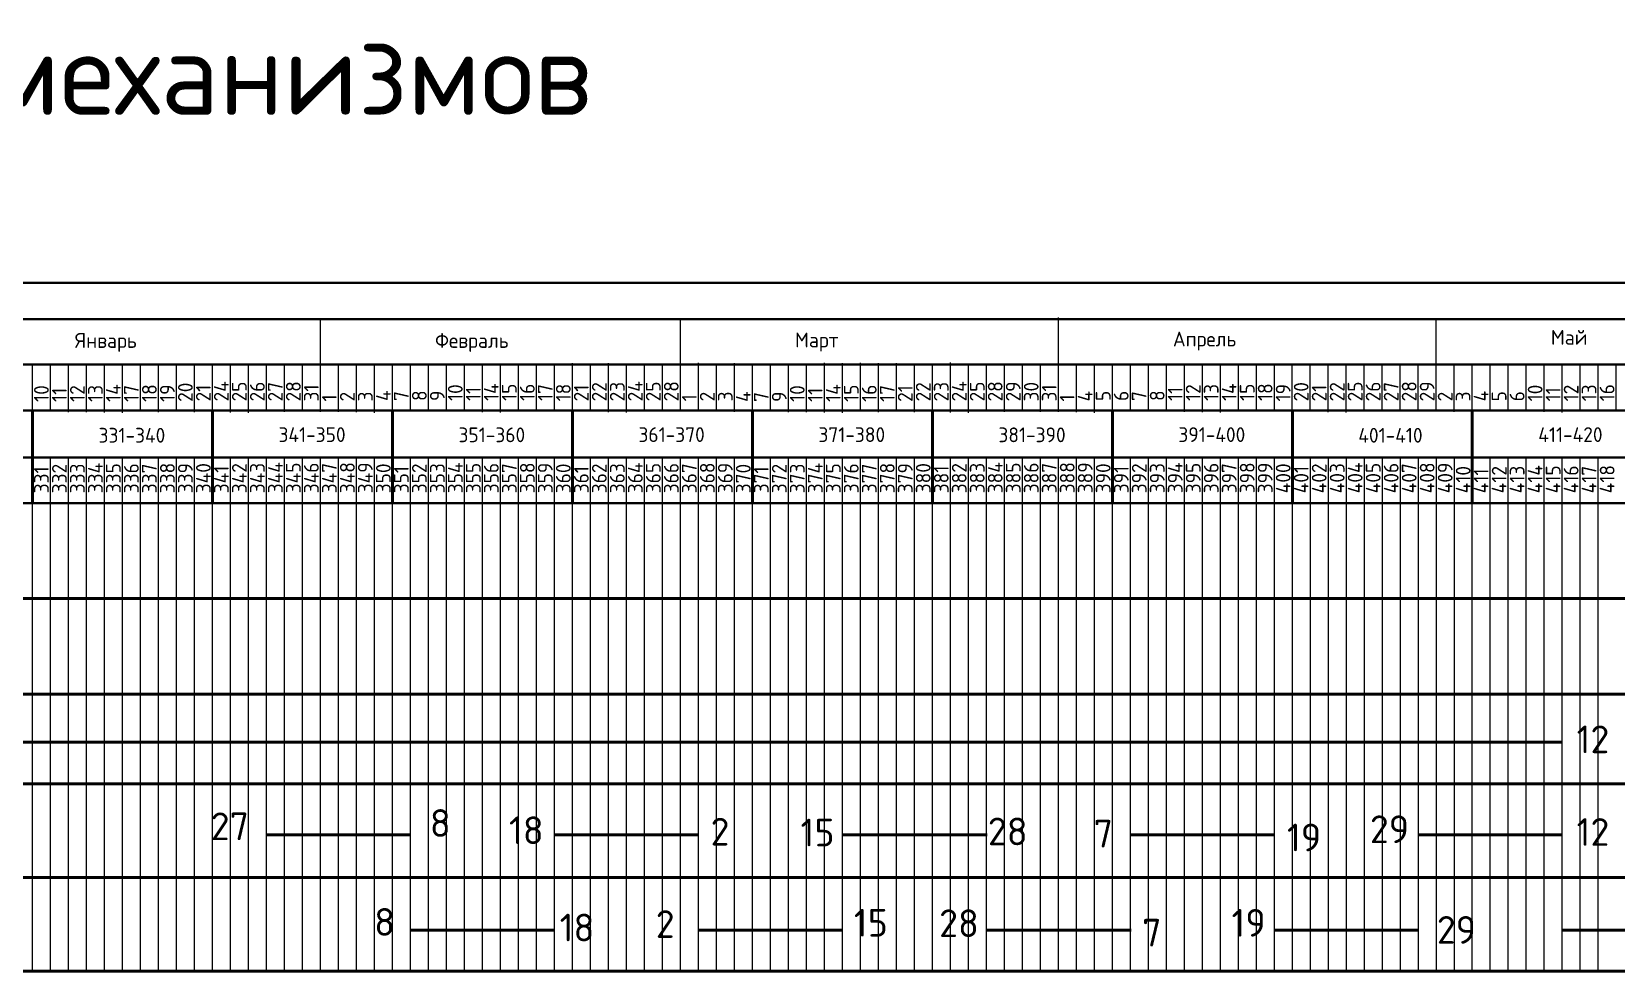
# Model space of a CAD drawing. Header units: millimetres. Extents: x -782 to 10910, y 3841 to 13237.
# Drawn here: x 4537.8 to 4652.2, y 12392.6 to 12460.4 of the extents above; entities that cross this region are included whole.
import ezdxf

# ---------------------------------------------------------------- set-up
doc = ezdxf.new("R2010")
doc.units = ezdxf.units.MM
doc.layers.add('A0-08', color=101, linetype='Continuous')
doc.styles.add('GOST-2.304_Type-B', font='GOST_Common.ttf')
doc.styles.get("Standard").update_dxf_attribs({"font": 'isocpeur.ttf'})

msp = doc.modelspace()

# ---------------------------------------------------------------- linework, layer by layer
at = {"lineweight": -3}
for p, q in [((4558.614552, 12432.99227), (4558.614552, 12439.673752)), ((4584.614363, 12433.030881), (4584.614363, 12439.712363)), ((4611.913462, 12433.101653), (4611.913462, 12439.783135)), ((4639.21321, 12432.99227), (4639.21321, 12439.673752)), ((4539.114678, 12432.99227), (4539.115458, 12436.311939)), ((4540.414615, 12433.120175), (4540.414552, 12436.446702)), ((4543.014615, 12433.120175), (4543.015395, 12436.439844)), ((4545.614615, 12433.01), (4545.614552, 12436.336527)), ((4548.214615, 12432.992443), (4548.215396, 12436.312111)), ((4549.514552, 12433.137905), (4549.514489, 12436.464432)), ((4552.114552, 12433.137905), (4552.115332, 12436.457574)), ((4554.714552, 12433.010173), (4554.714489, 12436.3367)), ((4557.314552, 12433.010173), (4557.315333, 12436.329841)), ((4558.614489, 12433.155635), (4558.614426, 12436.482162)), ((4561.214489, 12433.138078), (4561.21527, 12436.457746)), ((4561.214552, 12433.023213), (4561.215333, 12436.342882)), ((4563.814489, 12433.027903), (4563.814426, 12436.35443)), ((4566.414489, 12433.027903), (4566.41527, 12436.347571)), ((4567.714426, 12433.155808), (4567.714363, 12436.482335)), ((4570.314426, 12433.155808), (4570.315206, 12436.475476)), ((4572.914426, 12433.045633), (4572.914363, 12436.372159)), ((4574.214426, 12433.058846), (4574.215207, 12436.378515)), ((4575.514426, 12433.028075), (4575.515207, 12436.347744)), ((4576.814363, 12433.173538), (4576.8143, 12436.500065)), ((4579.414363, 12433.173538), (4579.415143, 12436.493206)), ((4582.014363, 12433.045805), (4582.0143, 12436.372332)), ((4584.614363, 12433.045805), (4584.615144, 12436.365474)), ((4585.9143, 12433.191268), (4585.914237, 12436.517795)), ((4587.214364, 12433.028248), (4587.215144, 12436.347916)), ((4588.5143, 12433.17371), (4588.515081, 12436.493379)), ((4588.514363, 12433.084543), (4588.515144, 12436.404212)), ((4591.114363, 12432.99227), (4591.115144, 12436.311939)), ((4595.014237, 12433.19144), (4595.014174, 12436.517967)), ((4597.614237, 12433.19144), (4597.615018, 12436.511109)), ((4597.6143, 12433.01), (4597.614237, 12436.336527)), ((4600.214301, 12432.992443), (4600.215081, 12436.312111)), ((4604.114174, 12433.20917), (4604.114111, 12436.535697)), ((4606.714237, 12433.010173), (4606.714174, 12436.3367)), ((4606.714177, 12433.068711), (4606.714957, 12436.388379)), ((4609.314237, 12433.010173), (4609.315018, 12436.329841)), ((4613.214114, 12433.086441), (4613.214051, 12436.412967)), ((4613.214238, 12433.023213), (4613.215018, 12436.342882)), ((4615.814174, 12433.027903), (4615.814111, 12436.35443)), ((4615.814114, 12433.068883), (4615.814894, 12436.388552)), ((4618.414174, 12433.027903), (4618.414955, 12436.347571)), ((4622.314051, 12433.086613), (4622.313988, 12436.41314)), ((4624.914111, 12433.045633), (4624.914048, 12436.372159)), ((4624.914051, 12433.086613), (4624.914831, 12436.406282)), ((4626.214112, 12433.058846), (4626.214892, 12436.378515)), ((4627.514112, 12433.028075), (4627.514892, 12436.347744)), ((4631.413988, 12433.104343), (4631.413925, 12436.43087)), ((4634.014049, 12433.045805), (4634.013986, 12436.372332)), ((4634.013988, 12433.104343), (4634.014768, 12436.424012)), ((4636.614049, 12433.045805), (4636.614829, 12436.365474)), ((4639.214049, 12433.028248), (4639.214829, 12436.347916)), ((4640.513925, 12433.122073), (4640.513862, 12436.4486)), ((4640.513925, 12433.122073), (4640.514705, 12436.441742)), ((4643.113925, 12433.104516), (4643.114706, 12436.424184)), ((4643.113925, 12433.0298), (4643.114705, 12436.349469)), ((4649.613862, 12433.122246), (4649.613799, 12436.448772)), ((4649.613862, 12433.04753), (4649.613799, 12436.374057)), ((4652.213862, 12433.122246), (4652.214643, 12436.441914)), ((4652.213862, 12433.029973), (4652.214643, 12436.349642))]:
    msp.add_line(p, q, dxfattribs=at)
at = {"lineweight": 25}
for p, q in [((4537.814678, 12433.040904), (4537.814678, 12436.365086)), ((4537.814678, 12432.9615), (4537.814678, 12436.285682)), ((4539.114678, 12433.010133), (4539.114678, 12436.334316)), ((4540.414678, 12432.9615), (4540.414678, 12436.285682)), ((4541.714615, 12433.089405), (4541.714615, 12436.413587)), ((4541.714678, 12432.9615), (4541.714678, 12436.285682)), ((4543.014678, 12432.930729), (4543.014678, 12436.254911)), ((4544.314615, 12433.089405), (4544.314615, 12436.413587)), ((4544.314678, 12432.899958), (4544.314678, 12436.22414)), ((4545.614615, 12433.089405), (4545.614615, 12436.413587)), ((4546.914615, 12433.058634), (4546.914615, 12436.382816)), ((4546.914615, 12432.961672), (4546.914615, 12436.285854)), ((4548.214615, 12433.027863), (4548.214615, 12436.352046)), ((4549.514615, 12432.961672), (4549.514615, 12436.285854)), ((4550.814552, 12433.107135), (4550.814552, 12436.431317)), ((4550.814615, 12432.961672), (4550.814615, 12436.285854)), ((4552.114615, 12432.930901), (4552.114615, 12436.255084)), ((4553.414552, 12433.107135), (4553.414552, 12436.431317)), ((4553.414615, 12432.900131), (4553.414615, 12436.224313)), ((4554.714552, 12433.107135), (4554.714552, 12436.431317)), ((4556.014552, 12433.076364), (4556.014552, 12436.400546)), ((4556.014552, 12432.979402), (4556.014552, 12436.303584)), ((4557.314552, 12433.045593), (4557.314552, 12436.369776)), ((4558.614552, 12432.979402), (4558.614552, 12436.303584)), ((4559.914489, 12433.107307), (4559.914489, 12436.431489)), ((4559.914552, 12432.979402), (4559.914552, 12436.303584)), ((4561.214552, 12432.948631), (4561.214552, 12436.272814)), ((4562.514489, 12433.107307), (4562.514489, 12436.431489)), ((4562.514552, 12432.917861), (4562.514552, 12436.242043)), ((4563.814489, 12433.107307), (4563.814489, 12436.431489)), ((4565.114489, 12433.076536), (4565.114489, 12436.400719)), ((4565.114489, 12432.997132), (4565.114489, 12436.321314)), ((4566.414489, 12433.045766), (4566.414489, 12436.369948)), ((4567.714489, 12432.997132), (4567.714489, 12436.321314)), ((4569.014426, 12433.125037), (4569.014426, 12436.449219)), ((4569.014489, 12432.997132), (4569.014489, 12436.321314)), ((4570.314489, 12432.966361), (4570.314489, 12436.290544)), ((4571.614426, 12433.125037), (4571.614426, 12436.449219)), ((4571.614489, 12432.935591), (4571.614489, 12436.259773)), ((4572.914426, 12433.125037), (4572.914426, 12436.449219)), ((4574.214426, 12433.094266), (4574.214426, 12436.418449)), ((4574.214426, 12432.997305), (4574.214426, 12436.321487)), ((4575.514426, 12433.063496), (4575.514426, 12436.387678)), ((4576.814426, 12432.997305), (4576.814426, 12436.321487)), ((4578.114363, 12433.142767), (4578.114363, 12436.466949)), ((4578.114426, 12432.997305), (4578.114426, 12436.321487)), ((4579.414426, 12432.966534), (4579.414426, 12436.290716)), ((4580.714363, 12433.142767), (4580.714363, 12436.466949)), ((4580.714426, 12432.935763), (4580.714426, 12436.259945)), ((4582.014363, 12433.142767), (4582.014363, 12436.466949)), ((4583.314363, 12433.111996), (4583.314363, 12436.436179)), ((4583.314363, 12433.015035), (4583.314363, 12436.339217)), ((4584.614363, 12433.081226), (4584.614363, 12436.405408)), ((4585.914363, 12433.015035), (4585.914363, 12436.339217)), ((4587.2143, 12433.14294), (4587.2143, 12436.467122)), ((4587.214363, 12433.053772), (4587.214363, 12436.377954)), ((4587.214363, 12433.015035), (4587.214363, 12436.339217)), ((4588.514363, 12432.984264), (4588.514363, 12436.308446)), ((4589.8143, 12433.14294), (4589.8143, 12436.467122)), ((4589.814363, 12432.9615), (4589.814363, 12436.285682)), ((4591.1143, 12433.14294), (4591.1143, 12436.467122)), ((4592.4143, 12433.112169), (4592.4143, 12436.436351)), ((4592.414363, 12432.9615), (4592.414363, 12436.285682)), ((4593.7143, 12433.081398), (4593.7143, 12436.40558)), ((4593.714363, 12432.9615), (4593.714363, 12436.285682)), ((4595.014363, 12432.930729), (4595.014363, 12436.254911)), ((4596.314237, 12433.16067), (4596.314237, 12436.484852)), ((4596.314363, 12432.899958), (4596.314363, 12436.22414)), ((4598.914237, 12433.16067), (4598.914237, 12436.484852)), ((4598.914301, 12432.961672), (4598.914301, 12436.285854)), ((4600.214237, 12433.16067), (4600.214237, 12436.484852)), ((4601.514237, 12433.129899), (4601.514237, 12436.454081)), ((4601.514301, 12432.961672), (4601.514301, 12436.285854)), ((4602.814237, 12433.099128), (4602.814237, 12436.42331)), ((4602.814301, 12432.961672), (4602.814301, 12436.285854)), ((4604.114301, 12432.930901), (4604.114301, 12436.255084)), ((4605.414177, 12433.03794), (4605.414177, 12436.362122)), ((4605.414301, 12432.900131), (4605.414301, 12436.224313)), ((4608.014177, 12433.03794), (4608.014177, 12436.362122)), ((4608.014237, 12432.979402), (4608.014237, 12436.303584)), ((4609.314177, 12433.03794), (4609.314177, 12436.362122)), ((4610.614177, 12433.007169), (4610.614177, 12436.331352)), ((4610.614237, 12432.979402), (4610.614237, 12436.303584)), ((4611.914177, 12432.976399), (4611.914177, 12436.300581)), ((4611.914237, 12432.979402), (4611.914237, 12436.303584)), ((4613.214237, 12432.948631), (4613.214237, 12436.272814)), ((4614.514114, 12433.038112), (4614.514114, 12436.362295)), ((4614.514237, 12432.917861), (4614.514237, 12436.242043)), ((4617.114114, 12433.038112), (4617.114114, 12436.362295)), ((4617.114174, 12432.997132), (4617.114174, 12436.321314)), ((4618.414114, 12433.038112), (4618.414114, 12436.362295)), ((4619.714114, 12433.007342), (4619.714114, 12436.331524)), ((4619.714174, 12432.997132), (4619.714174, 12436.321314)), ((4621.014114, 12432.976571), (4621.014114, 12436.300753)), ((4621.014174, 12432.997132), (4621.014174, 12436.321314)), ((4622.314174, 12432.966361), (4622.314174, 12436.290544)), ((4623.614051, 12433.055842), (4623.614051, 12436.380025)), ((4623.614174, 12432.935591), (4623.614174, 12436.259773)), ((4626.214051, 12433.055842), (4626.214051, 12436.380025)), ((4626.214112, 12432.997305), (4626.214112, 12436.321487)), ((4627.514051, 12433.055842), (4627.514051, 12436.380025)), ((4628.814051, 12433.025072), (4628.814051, 12436.349254)), ((4628.814112, 12432.997305), (4628.814112, 12436.321487)), ((4630.114051, 12432.994301), (4630.114051, 12436.318483)), ((4630.114112, 12432.997305), (4630.114112, 12436.321487)), ((4631.414112, 12432.966534), (4631.414112, 12436.290716)), ((4632.713988, 12433.073572), (4632.713988, 12436.397755)), ((4632.714112, 12432.935763), (4632.714112, 12436.259945)), ((4635.313988, 12433.073572), (4635.313988, 12436.397755)), ((4635.314049, 12433.015035), (4635.314049, 12436.339217)), ((4636.613988, 12433.073572), (4636.613988, 12436.397755)), ((4637.913988, 12433.042802), (4637.913988, 12436.366984)), ((4637.914049, 12433.015035), (4637.914049, 12436.339217)), ((4639.213925, 12433.091302), (4639.213925, 12436.415485)), ((4639.213988, 12433.012031), (4639.213988, 12436.336213)), ((4639.214049, 12433.015035), (4639.214049, 12436.339217)), ((4640.514049, 12432.984264), (4640.514049, 12436.308446)), ((4641.813925, 12433.073745), (4641.813925, 12436.397927)), ((4641.813925, 12432.99903), (4641.813925, 12436.323212)), ((4644.413925, 12433.073745), (4644.413925, 12436.397927)), ((4644.413925, 12432.99903), (4644.413925, 12436.323212)), ((4645.713925, 12433.073745), (4645.713925, 12436.397927)), ((4645.713925, 12432.99903), (4645.713925, 12436.323212)), ((4647.013925, 12433.042974), (4647.013925, 12436.367156)), ((4647.013925, 12432.968259), (4647.013925, 12436.292441)), ((4648.313925, 12433.012204), (4648.313925, 12436.336386)), ((4648.313925, 12432.937488), (4648.313925, 12436.261671)), ((4650.913862, 12433.091475), (4650.913862, 12436.415657)), ((4650.913862, 12432.999202), (4650.913862, 12436.323384)), ((4641.816436, 12426.359291), (4641.816436, 12432.99227)), ((4537.816436, 12392.566551), (4537.816436, 12429.683473)), ((4539.116436, 12392.566556), (4539.116436, 12429.683473)), ((4540.416436, 12392.566561), (4540.416436, 12429.683473)), ((4541.716436, 12392.566565), (4541.716436, 12429.683473)), ((4543.016436, 12392.56657), (4543.016436, 12429.683473)), ((4544.316436, 12392.566575), (4544.316436, 12429.683473)), ((4545.616436, 12392.56658), (4545.616436, 12429.683473)), ((4546.916436, 12392.566585), (4546.916436, 12429.683473)), ((4548.216436, 12392.56659), (4548.216436, 12429.683473)), ((4549.516436, 12392.566594), (4549.516436, 12429.683473)), ((4550.816436, 12392.566599), (4550.816436, 12429.683473)), ((4552.116436, 12392.566604), (4552.116436, 12429.683473)), ((4553.416436, 12392.566609), (4553.416436, 12429.683473)), ((4554.716436, 12392.566614), (4554.716436, 12429.683473)), ((4554.716436, 12426.359291), (4554.716436, 12429.683473)), ((4554.716436, 12426.359291), (4554.716436, 12429.683473)), ((4556.016436, 12392.566618), (4556.016436, 12429.683473)), ((4556.016436, 12426.359291), (4556.016436, 12429.683473)), ((4556.016436, 12426.359291), (4556.016436, 12429.683473)), ((4557.316436, 12426.359291), (4557.316436, 12429.698859)), ((4557.316436, 12392.566623), (4557.316436, 12429.683473)), ((4558.616436, 12392.566628), (4558.616436, 12429.683473)), ((4559.916436, 12392.566633), (4559.916436, 12429.683473)), ((4561.216436, 12392.566638), (4561.216436, 12429.683473)), ((4561.216436, 12426.343906), (4561.216436, 12429.683473)), ((4562.516436, 12392.566643), (4562.516436, 12429.683473)), ((4562.516436, 12426.359291), (4562.516436, 12429.683473)), ((4562.516436, 12426.359291), (4562.516436, 12429.683473)), ((4563.816436, 12392.566647), (4563.816436, 12429.683473)), ((4563.816436, 12426.359291), (4563.816436, 12429.683473)), ((4563.816436, 12426.359291), (4563.816436, 12429.683473)), ((4565.116436, 12426.359291), (4565.116436, 12429.698859)), ((4565.116436, 12392.566652), (4565.116436, 12429.683473)), ((4566.416436, 12392.566657), (4566.416436, 12429.683473)), ((4566.416436, 12426.359291), (4566.416436, 12429.683473)), ((4566.416436, 12426.359291), (4566.416436, 12429.683473)), ((4567.716436, 12392.566662), (4567.716436, 12429.683473)), ((4567.716436, 12426.359291), (4567.716436, 12429.683473)), ((4567.716436, 12426.359291), (4567.716436, 12429.683473)), ((4569.016436, 12426.359291), (4569.016436, 12429.698859)), ((4569.016436, 12392.566667), (4569.016436, 12429.683473)), ((4570.316436, 12392.566671), (4570.316436, 12429.683473)), ((4570.316436, 12426.359291), (4570.316436, 12429.683473)), ((4570.316436, 12426.359291), (4570.316436, 12429.683473)), ((4571.616436, 12392.566676), (4571.616436, 12429.683473)), ((4571.616436, 12426.359291), (4571.616436, 12429.683473)), ((4571.616436, 12426.359291), (4571.616436, 12429.683473)), ((4572.916436, 12426.359291), (4572.916436, 12429.698859)), ((4572.916436, 12392.566681), (4572.916436, 12429.683473)), ((4574.216436, 12392.566686), (4574.216436, 12429.683473)), ((4574.216436, 12426.359291), (4574.216436, 12429.683473)), ((4574.216436, 12426.359291), (4574.216436, 12429.683473)), ((4575.516436, 12392.566691), (4575.516436, 12429.683473)), ((4575.516436, 12426.359291), (4575.516436, 12429.683473)), ((4575.516436, 12426.359291), (4575.516436, 12429.683473)), ((4576.816436, 12426.359291), (4576.816436, 12429.698859)), ((4576.816436, 12392.566696), (4576.816436, 12429.683473)), ((4578.116436, 12426.374677), (4578.116436, 12429.698859)), ((4578.116436, 12426.374677), (4578.116436, 12429.698859)), ((4578.116436, 12392.5667), (4578.116436, 12429.683473)), ((4579.416436, 12426.374677), (4579.416436, 12429.698859)), ((4579.416436, 12426.374677), (4579.416436, 12429.698859)), ((4579.416436, 12392.566705), (4579.416436, 12429.683473)), ((4580.716436, 12426.374677), (4580.716436, 12429.714244)), ((4580.716436, 12392.56671), (4580.716436, 12429.683473)), ((4582.016436, 12392.566715), (4582.016436, 12429.683473)), ((4582.016436, 12426.359291), (4582.016436, 12429.683473)), ((4582.016436, 12426.359291), (4582.016436, 12429.683473)), ((4583.316436, 12392.56672), (4583.316436, 12429.683473)), ((4583.316436, 12426.359291), (4583.316436, 12429.683473)), ((4583.316436, 12426.359291), (4583.316436, 12429.683473)), ((4584.616436, 12426.359291), (4584.616436, 12429.698859)), ((4584.616436, 12392.566724), (4584.616436, 12429.683473)), ((4585.916436, 12426.374677), (4585.916436, 12429.698859)), ((4585.916436, 12426.374677), (4585.916436, 12429.698859)), ((4585.916436, 12392.566729), (4585.916436, 12429.683473)), ((4587.216436, 12426.374677), (4587.216436, 12429.698859)), ((4587.216436, 12426.374677), (4587.216436, 12429.698859)), ((4587.216436, 12392.566734), (4587.216436, 12429.683473)), ((4588.516436, 12426.374677), (4588.516436, 12429.714244)), ((4588.516436, 12392.566739), (4588.516436, 12429.683473)), ((4589.816436, 12426.374677), (4589.816436, 12429.698859)), ((4589.816436, 12426.374677), (4589.816436, 12429.698859)), ((4589.816436, 12392.566744), (4589.816436, 12429.683473)), ((4591.116436, 12426.374677), (4591.116436, 12429.698859)), ((4591.116436, 12426.374677), (4591.116436, 12429.698859)), ((4591.116436, 12392.566749), (4591.116436, 12429.683473)), ((4592.416436, 12426.374677), (4592.416436, 12429.714244)), ((4592.416436, 12392.566753), (4592.416436, 12429.683473)), ((4593.716436, 12426.374677), (4593.716436, 12429.698859)), ((4593.716436, 12426.374677), (4593.716436, 12429.698859)), ((4593.716436, 12392.566758), (4593.716436, 12429.683473)), ((4595.016436, 12426.374677), (4595.016436, 12429.698859)), ((4595.016436, 12426.374677), (4595.016436, 12429.698859)), ((4595.016436, 12392.566763), (4595.016436, 12429.683473)), ((4596.316436, 12426.374677), (4596.316436, 12429.714244)), ((4596.316436, 12392.566768), (4596.316436, 12429.683473)), ((4597.616436, 12426.374677), (4597.616436, 12429.698859)), ((4597.616436, 12426.374677), (4597.616436, 12429.698859)), ((4597.616436, 12392.566773), (4597.616436, 12429.683473)), ((4598.916436, 12426.374677), (4598.916436, 12429.698859)), ((4598.916436, 12426.374677), (4598.916436, 12429.698859)), ((4598.916436, 12392.566777), (4598.916436, 12429.683473)), ((4600.216436, 12426.374677), (4600.216436, 12429.714244)), ((4600.216436, 12392.566782), (4600.216436, 12429.683473)), ((4601.516436, 12392.566787), (4601.516436, 12429.683473)), ((4601.516436, 12426.359291), (4601.516436, 12429.683473)), ((4601.516436, 12426.359291), (4601.516436, 12429.683473)), ((4602.816436, 12392.566792), (4602.816436, 12429.683473)), ((4602.816436, 12426.359291), (4602.816436, 12429.683473)), ((4602.816436, 12426.359291), (4602.816436, 12429.683473)), ((4604.116436, 12426.359291), (4604.116436, 12429.698859)), ((4604.116436, 12392.566797), (4604.116436, 12429.683473)), ((4605.416436, 12392.566801), (4605.416436, 12429.683473)), ((4606.716436, 12392.566806), (4606.716436, 12429.683473)), ((4608.016436, 12392.566811), (4608.016436, 12429.683473)), ((4608.016436, 12426.343906), (4608.016436, 12429.683473)), ((4609.316436, 12392.566816), (4609.316436, 12429.683473)), ((4609.316436, 12426.359291), (4609.316436, 12429.683473)), ((4609.316436, 12426.359291), (4609.316436, 12429.683473)), ((4610.616436, 12392.566821), (4610.616436, 12429.683473)), ((4610.616436, 12426.359291), (4610.616436, 12429.683473)), ((4610.616436, 12426.359291), (4610.616436, 12429.683473)), ((4611.916436, 12426.359291), (4611.916436, 12429.698859)), ((4611.916436, 12392.566826), (4611.916436, 12429.683473)), ((4613.216436, 12392.56683), (4613.216436, 12429.683473)), ((4613.216436, 12426.359291), (4613.216436, 12429.683473)), ((4613.216436, 12426.359291), (4613.216436, 12429.683473)), ((4614.516436, 12392.566835), (4614.516436, 12429.683473)), ((4614.516436, 12426.359291), (4614.516436, 12429.683473)), ((4614.516436, 12426.359291), (4614.516436, 12429.683473)), ((4615.816436, 12426.359291), (4615.816436, 12429.698859)), ((4615.816436, 12392.56684), (4615.816436, 12429.683473)), ((4617.116436, 12392.566845), (4617.116436, 12429.683473)), ((4617.116436, 12426.359291), (4617.116436, 12429.683473)), ((4617.116436, 12426.359291), (4617.116436, 12429.683473)), ((4618.416436, 12392.56685), (4618.416436, 12429.683473)), ((4618.416436, 12426.359291), (4618.416436, 12429.683473)), ((4618.416436, 12426.359291), (4618.416436, 12429.683473)), ((4619.716436, 12426.359291), (4619.716436, 12429.698859)), ((4619.716436, 12392.566854), (4619.716436, 12429.683473)), ((4621.016436, 12392.566859), (4621.016436, 12429.683473)), ((4621.016436, 12426.359291), (4621.016436, 12429.683473)), ((4621.016436, 12426.359291), (4621.016436, 12429.683473)), ((4622.316436, 12392.566864), (4622.316436, 12429.683473)), ((4622.316436, 12426.359291), (4622.316436, 12429.683473)), ((4622.316436, 12426.359291), (4622.316436, 12429.683473)), ((4623.616436, 12426.359291), (4623.616436, 12429.698859)), ((4623.616436, 12392.566869), (4623.616436, 12429.683473)), ((4624.916436, 12392.566874), (4624.916436, 12429.683473)), ((4626.216436, 12392.566879), (4626.216436, 12429.683473)), ((4627.516436, 12392.566883), (4627.516436, 12429.683473)), ((4627.516436, 12426.343906), (4627.516436, 12429.683473)), ((4628.816436, 12392.566888), (4628.816436, 12429.683473)), ((4630.116436, 12392.566893), (4630.116436, 12429.683473)), ((4631.416436, 12392.566898), (4631.416436, 12429.683473)), ((4632.716436, 12392.566903), (4632.716436, 12429.683473)), ((4634.016436, 12392.566907), (4634.016436, 12429.683473)), ((4635.316436, 12392.566912), (4635.316436, 12429.683473)), ((4635.316436, 12426.343906), (4635.316436, 12429.683473)), ((4636.616436, 12392.566917), (4636.616436, 12429.683473)), ((4637.916436, 12392.566922), (4637.916436, 12429.683473)), ((4639.216436, 12392.566927), (4639.216436, 12429.683473)), ((4639.216436, 12426.343906), (4639.216436, 12429.683473)), ((4640.516436, 12392.566932), (4640.516436, 12429.683473)), ((4641.816436, 12392.566936), (4641.816436, 12429.683473)), ((4643.116436, 12392.566941), (4643.116436, 12429.683473)), ((4643.116436, 12426.343906), (4643.116436, 12429.683473)), ((4644.416436, 12392.566946), (4644.416436, 12429.683473)), ((4645.716436, 12392.566951), (4645.716436, 12429.683473)), ((4647.016436, 12392.566956), (4647.016436, 12429.683473)), ((4647.016436, 12426.343906), (4647.016436, 12429.683473)), ((4648.316436, 12426.374677), (4648.316436, 12429.698859)), ((4648.316436, 12426.374677), (4648.316436, 12429.698859)), ((4648.316436, 12392.56696), (4648.316436, 12429.683473)), ((4649.616436, 12426.374677), (4649.616436, 12429.698859)), ((4649.616436, 12426.374677), (4649.616436, 12429.698859)), ((4649.616436, 12392.566965), (4649.616436, 12429.683473)), ((4650.916436, 12426.374677), (4650.916436, 12429.714244)), ((4650.916436, 12392.56697), (4650.916436, 12429.683473)), ((4537.816436, 12426.313135), (4537.816436, 12429.652703)), ((4539.116436, 12426.328521), (4539.116436, 12429.652703)), ((4539.116436, 12426.328521), (4539.116436, 12429.652703)), ((4540.416436, 12426.328521), (4540.416436, 12429.652703)), ((4540.416436, 12426.328521), (4540.416436, 12429.652703)), ((4541.716436, 12426.328521), (4541.716436, 12429.668088)), ((4543.016436, 12426.328521), (4543.016436, 12429.652703)), ((4543.016436, 12426.328521), (4543.016436, 12429.652703)), ((4544.316436, 12426.328521), (4544.316436, 12429.652703)), ((4544.316436, 12426.328521), (4544.316436, 12429.652703)), ((4545.616436, 12426.328521), (4545.616436, 12429.668088)), ((4546.916436, 12426.328521), (4546.916436, 12429.652703)), ((4546.916436, 12426.328521), (4546.916436, 12429.652703)), ((4548.216436, 12426.328521), (4548.216436, 12429.652703)), ((4548.216436, 12426.328521), (4548.216436, 12429.652703)), ((4549.516436, 12426.328521), (4549.516436, 12429.668088)), ((4550.816436, 12426.328521), (4550.816436, 12429.652703)), ((4550.816436, 12426.328521), (4550.816436, 12429.652703)), ((4552.116436, 12426.328521), (4552.116436, 12429.652703)), ((4552.116436, 12426.328521), (4552.116436, 12429.652703)), ((4553.416436, 12426.328521), (4553.416436, 12429.668088)), ((4558.616436, 12426.343906), (4558.616436, 12429.668088)), ((4558.616436, 12426.343906), (4558.616436, 12429.668088)), ((4559.916436, 12426.343906), (4559.916436, 12429.668088)), ((4559.916436, 12426.343906), (4559.916436, 12429.668088)), ((4605.416436, 12426.343906), (4605.416436, 12429.668088)), ((4605.416436, 12426.343906), (4605.416436, 12429.668088)), ((4606.716436, 12426.343906), (4606.716436, 12429.668088)), ((4606.716436, 12426.343906), (4606.716436, 12429.668088)), ((4624.916436, 12426.343906), (4624.916436, 12429.668088)), ((4624.916436, 12426.343906), (4624.916436, 12429.668088)), ((4626.216436, 12426.343906), (4626.216436, 12429.668088)), ((4626.216436, 12426.343906), (4626.216436, 12429.668088)), ((4628.816436, 12426.328521), (4628.816436, 12429.652703)), ((4628.816436, 12426.328521), (4628.816436, 12429.652703)), ((4630.116436, 12426.328521), (4630.116436, 12429.652703)), ((4630.116436, 12426.328521), (4630.116436, 12429.652703)), ((4631.416436, 12426.328521), (4631.416436, 12429.668088)), ((4632.716436, 12426.343906), (4632.716436, 12429.668088)), ((4632.716436, 12426.343906), (4632.716436, 12429.668088)), ((4634.016436, 12426.343906), (4634.016436, 12429.668088)), ((4634.016436, 12426.343906), (4634.016436, 12429.668088)), ((4636.616436, 12426.343906), (4636.616436, 12429.668088)), ((4636.616436, 12426.343906), (4636.616436, 12429.668088)), ((4637.916436, 12426.343906), (4637.916436, 12429.668088)), ((4637.916436, 12426.343906), (4637.916436, 12429.668088)), ((4640.516436, 12426.343906), (4640.516436, 12429.668088)), ((4640.516436, 12426.343906), (4640.516436, 12429.668088)), ((4641.816436, 12426.343906), (4641.816436, 12429.668088)), ((4641.816436, 12426.343906), (4641.816436, 12429.668088)), ((4644.416436, 12426.343906), (4644.416436, 12429.668088)), ((4644.416436, 12426.343906), (4644.416436, 12429.668088)), ((4645.716436, 12426.343906), (4645.716436, 12429.668088)), ((4645.716436, 12426.343906), (4645.716436, 12429.668088))]:
    msp.add_line(p, q, dxfattribs=at)
at = {"lineweight": 50}
for p, q in [((4537.816436, 12426.359291), (4537.816436, 12432.99227)), ((4550.816436, 12426.382369), (4550.816436, 12433.015348)), ((4563.816436, 12426.351598), (4563.816436, 12432.984578)), ((4576.816436, 12426.359291), (4576.816436, 12432.99227)), ((4589.816436, 12426.359291), (4589.816436, 12432.99227)), ((4602.816436, 12426.382369), (4602.816436, 12433.015348)), ((4615.816436, 12426.351598), (4615.816436, 12432.984578)), ((4628.816436, 12426.359291), (4628.816436, 12432.99227)), ((4641.816436, 12426.382369), (4641.816436, 12433.015348)), ((4059.097665, 12419.487895), (4849.816436, 12419.487895)), ((4059.097633, 12412.585729), (4849.816436, 12412.588969)), ((4181.616413, 12409.114862), (4554.716436, 12409.114862)), ((4554.716413, 12409.114862), (4637.916436, 12409.114862)), ((4637.916411, 12409.114862), (4648.316385, 12409.114862)), ((4059.097665, 12406.094891), (4849.816436, 12406.09813)), ((4554.716405, 12402.423648), (4565.116377, 12402.423648)), ((4575.516377, 12402.423648), (4585.916403, 12402.423648)), ((4596.316377, 12402.423648), (4606.7705, 12402.423648)), ((4617.116403, 12402.423648), (4627.516403, 12402.423648)), ((4637.916403, 12402.423648), (4648.316377, 12402.423648)), ((4059.097665, 12399.329834), (4849.816561, 12399.332764)), ((4565.116821, 12395.54576), (4575.516793, 12395.54576)), ((4585.916793, 12395.54576), (4596.316819, 12395.54576)), ((4606.716793, 12395.54576), (4617.170916, 12395.54576)), ((4627.516819, 12395.54576), (4637.916819, 12395.54576)), ((4648.316819, 12395.54576), (4658.716793, 12395.54576)), ((4059.097665, 12392.564777), (4849.816436, 12392.567707)), ((4059.097665, 12392.564777), (4849.816436, 12392.567707))]:
    msp.add_line(p, q, dxfattribs=at)
at = {"layer": 'A0-08', "color": 0, "lineweight": 40}
for p, q in [((4108.816436, 12442.294833), (4849.816436, 12442.294833)), ((4108.816436, 12442.294833), (4849.816436, 12442.294833)), ((4133.382876, 12442.294833), (4849.816436, 12442.294833)), ((4162.30183, 12442.294833), (4849.816436, 12442.294833)), ((4849.816436, 12442.294833), (4400.642321, 12442.294833)), ((4108.816436, 12439.673752), (4849.816436, 12439.673752)), ((4108.818409, 12436.404212), (4849.818409, 12436.404212)), ((4108.817629, 12433.084543), (4849.817629, 12433.084543)), ((4108.816436, 12429.683473), (4849.816436, 12429.683473)), ((4203.099002, 12429.683473), (4849.816436, 12429.698859)), ((4108.816436, 12426.390062), (4849.816436, 12426.390062))]:
    msp.add_line(p, q, dxfattribs=at)
at = {"layer": 'A0-08', "color": 0, "lineweight": 25}
msp.add_line((4584.612868, 12426.390062), (4596.582676, 12426.390062), dxfattribs=at)

# ---------------------------------------------------------------- texts
at = {"lineweight": 35, "insert": (4455.154611, 12456.621026), "char_height": 6, "width": 299.26791316, "attachment_point": 5}
msp.add_mtext('График движения основных строительных машин и механизмов', dxfattribs=at)
at = {"char_height": 2, "width": 12.36883474, "attachment_point": 5}
for s, insert in [('12', (4650.530936, 12409.320744)), ('27', (4552.064349, 12403.038735)), ('8', (4567.267213, 12403.274133)), ('18', (4573.481422, 12402.753809)), ('2', (4587.472193, 12402.648502)), ('15', (4594.520437, 12402.588749)), ('28', (4608.255979, 12402.668286)), ('7', (4615.160129, 12402.510709)), ('29', (4635.834613, 12402.826273)), ('12', (4650.530928, 12402.62953)), ('19', (4629.665001, 12402.232896)), ('8', (4563.244786, 12396.131645)), ('18', (4577.143197, 12395.726045)), ('2', (4583.512281, 12395.97484)), ('15', (4598.369658, 12396.070291)), ('28', (4604.736166, 12396.038133)), ('19', (4625.658805, 12396.067408)), ('29', (4640.670168, 12395.5576)), ('7', (4618.667061, 12395.356175))]:
    msp.add_mtext(s, dxfattribs=dict(at, insert=insert))
at = {"layer": 'A0-08', "color": 0, "lineweight": 25, "style": 'GOST-2.304_Type-B'}
for s, p in [('Май', (4647.489072, 12437.822215)), ('Январь', (4540.890476, 12437.597928)), ('Февраль', (4566.890414, 12437.597928)), ('Март', (4592.890224, 12437.636539)), ('Апрель', (4620.189324, 12437.707311)), ('331-340', (4542.581107, 12430.75181)), ('341-350', (4555.581107, 12430.797966)), ('351-360', (4568.581107, 12430.78258)), ('361-370', (4581.581107, 12430.797966)), ('371-380', (4594.581107, 12430.797966)), ('381-390', (4607.581107, 12430.78258)), ('391-400', (4620.581107, 12430.797966)), ('401-410', (4633.581107, 12430.75181)), ('411-420', (4646.581107, 12430.797966))]:
    msp.add_text(s, height=1.0687328, dxfattribs=at).set_placement(p)
for s, height, p in [('10', 1.0687328, (4538.987921, 12433.696952)), ('11', 1.0687328, (4540.287921, 12433.696952)), ('12', 1.0687328, (4541.587921, 12433.696952)), ('13', 1.0687328, (4542.887921, 12433.696952)), ('14', 1.0687328, (4544.187921, 12433.696952)), ('17', 1.0687328, (4545.487921, 12433.696952)), ('18', 1.0687328, (4546.787921, 12433.696952)), ('19', 1.0687328, (4548.087921, 12433.696952)), ('20', 1.0687328, (4549.387921, 12433.696952)), ('21', 1.0687328, (4550.687858, 12433.727723)), ('24', 1.0687328, (4551.987858, 12433.727723)), ('25', 1.0687328, (4553.287858, 12433.727723)), ('26', 1.0687328, (4554.587858, 12433.727723)), ('27', 1.0687328, (4555.887858, 12433.727723)), ('28', 1.0687328, (4557.187858, 12433.727723)), ('31', 1.0687328, (4558.487858, 12433.727723)), ('2', 1.068733, (4561.087858, 12433.727723)), ('3', 1.068733, (4562.387858, 12433.727723)), ('4', 1.068733, (4563.687732, 12433.763355)), ('7', 1.068733, (4564.987732, 12433.763355)), ('8', 1.068733, (4566.287732, 12433.763355)), ('9', 1.068733, (4567.587732, 12433.763355)), ('10', 1.0687328, (4568.887732, 12433.763355)), ('11', 1.0687328, (4570.187732, 12433.763355)), ('14', 1.0687328, (4571.487732, 12433.763355)), ('15', 1.0687328, (4572.787732, 12433.763355)), ('16', 1.0687328, (4574.087732, 12433.763355)), ('17', 1.0687328, (4575.387732, 12433.763355)), ('18', 1.0687328, (4576.687669, 12433.732757)), ('21', 1.0687328, (4577.987669, 12433.732757)), ('22', 1.0687328, (4579.287669, 12433.732757)), ('23', 1.0687328, (4580.587669, 12433.732757)), ('24', 1.0687328, (4581.887669, 12433.732757)), ('25', 1.0687328, (4583.187669, 12433.732757)), ('28', 1.0687328, (4584.487669, 12433.732757)), ('2', 1.068733, (4587.087669, 12433.732757)), ('3', 1.068733, (4588.387669, 12433.732757)), ('4', 1.068733, (4589.687606, 12433.696952)), ('7', 1.068733, (4590.987606, 12433.696952)), ('9', 1.068733, (4592.287606, 12433.696952)), ('10', 1.0687328, (4593.587606, 12433.696952)), ('11', 1.0687328, (4594.887606, 12433.696952)), ('14', 1.0687328, (4596.187606, 12433.696952)), ('15', 1.0687328, (4597.487606, 12433.696952)), ('16', 1.0687328, (4598.787606, 12433.696952)), ('17', 1.0687328, (4600.087606, 12433.696952)), ('21', 1.0687328, (4601.387606, 12433.696952)), ('22', 1.0687328, (4602.687544, 12433.727723)), ('23', 1.0687328, (4603.987544, 12433.727723)), ('24', 1.0687328, (4605.287544, 12433.727723)), ('25', 1.0687328, (4606.587544, 12433.727723)), ('28', 1.0687328, (4607.887544, 12433.727723)), ('29', 1.0687328, (4609.187544, 12433.727723)), ('30', 1.0687328, (4610.487544, 12433.727723)), ('31', 1.0687328, (4611.787544, 12433.727723)), ('4', 1.068733, (4614.387544, 12433.727723)), ('5', 1.068733, (4615.687417, 12433.763355)), ('6', 1.068733, (4616.987417, 12433.763355)), ('7', 1.068733, (4618.287417, 12433.763355)), ('8', 1.068733, (4619.587417, 12433.763355)), ('11', 1.0687328, (4620.887417, 12433.763355)), ('12', 1.0687328, (4622.187417, 12433.763355)), ('13', 1.0687328, (4623.487417, 12433.763355)), ('14', 1.0687328, (4624.787417, 12433.763355)), ('15', 1.0687328, (4626.087417, 12433.763355)), ('18', 1.0687328, (4627.387417, 12433.763355)), ('19', 1.0687328, (4628.687355, 12433.732757)), ('20', 1.0687328, (4629.987355, 12433.732757)), ('21', 1.0687328, (4631.287355, 12433.732757)), ('22', 1.0687328, (4632.587355, 12433.732757)), ('25', 1.0687328, (4633.887355, 12433.732757)), ('26', 1.0687328, (4635.187355, 12433.732757)), ('27', 1.0687328, (4636.487355, 12433.732757)), ('28', 1.0687328, (4637.787355, 12433.732757)), ('29', 1.0687328, (4639.087355, 12433.732757)), ('2', 1.068733, (4640.387355, 12433.732757)), ('3', 1.068733, (4641.687168, 12433.734482)), ('4', 1.068733, (4642.987168, 12433.734482)), ('5', 1.068733, (4644.287168, 12433.734482)), ('6', 1.068733, (4645.587168, 12433.734482)), ('10', 1.0687328, (4646.887168, 12433.734482)), ('11', 1.0687328, (4648.187168, 12433.734482)), ('12', 1.0687328, (4649.487168, 12433.734482)), ('13', 1.0687328, (4650.787168, 12433.734482)), ('16', 1.0687328, (4652.087168, 12433.734482)), ('1', 1.068733, (4559.787858, 12433.727723)), ('1', 1.068733, (4585.787669, 12433.732757)), ('1', 1.068733, (4613.087544, 12433.727723)), ('331', 1.0687328, (4538.989679, 12427.094744)), ('332', 1.0687328, (4540.289679, 12427.094744)), ('333', 1.0687328, (4541.589679, 12427.094744)), ('334', 1.0687328, (4542.889679, 12427.094744)), ('335', 1.0687328, (4544.189679, 12427.094744)), ('336', 1.0687328, (4545.489679, 12427.094744)), ('337', 1.0687328, (4546.789679, 12427.094744)), ('338', 1.0687328, (4548.089679, 12427.094744)), ('339', 1.0687328, (4549.389679, 12427.094744)), ('340', 1.0687328, (4550.689679, 12427.094744)), ('341', 1.0687328, (4551.989679, 12427.094744)), ('342', 1.0687328, (4553.289679, 12427.094744)), ('343', 1.0687328, (4554.589679, 12427.094744)), ('344', 1.0687328, (4555.889679, 12427.094744)), ('345', 1.0687328, (4557.189679, 12427.094744)), ('346', 1.0687328, (4558.489679, 12427.094744)), ('347', 1.0687328, (4559.789679, 12427.094744)), ('348', 1.0687328, (4561.089679, 12427.094744)), ('349', 1.0687328, (4562.389679, 12427.094744)), ('350', 1.0687328, (4563.689679, 12427.094744)), ('351', 1.0687328, (4564.989679, 12427.094744)), ('352', 1.0687328, (4566.289679, 12427.094744)), ('353', 1.0687328, (4567.589679, 12427.094744)), ('354', 1.0687328, (4568.889679, 12427.094744)), ('355', 1.0687328, (4570.189679, 12427.094744)), ('356', 1.0687328, (4571.489679, 12427.094744)), ('357', 1.0687328, (4572.789679, 12427.094744)), ('358', 1.0687328, (4574.089679, 12427.094744)), ('359', 1.0687328, (4575.389679, 12427.094744)), ('360', 1.0687328, (4576.689679, 12427.094744)), ('361', 1.0687328, (4577.989679, 12427.094744)), ('362', 1.0687328, (4579.289679, 12427.094744)), ('363', 1.0687328, (4580.589679, 12427.094744)), ('364', 1.0687328, (4581.889679, 12427.094744)), ('365', 1.0687328, (4583.189679, 12427.094744)), ('366', 1.0687328, (4584.489679, 12427.094744)), ('367', 1.0687328, (4585.789679, 12427.094744)), ('368', 1.0687328, (4587.089679, 12427.094744)), ('369', 1.0687328, (4588.389679, 12427.094744)), ('370', 1.0687328, (4589.689679, 12427.094744)), ('371', 1.0687328, (4590.989679, 12427.094744)), ('372', 1.0687328, (4592.289679, 12427.094744)), ('373', 1.0687328, (4593.589679, 12427.094744)), ('374', 1.0687328, (4594.889679, 12427.094744)), ('375', 1.0687328, (4596.189679, 12427.094744)), ('376', 1.0687328, (4597.489679, 12427.094744)), ('377', 1.0687328, (4598.789679, 12427.094744)), ('378', 1.0687328, (4600.089679, 12427.094744)), ('379', 1.0687328, (4601.389679, 12427.094744)), ('380', 1.0687328, (4602.689679, 12427.094744)), ('381', 1.0687328, (4603.989679, 12427.094744)), ('382', 1.0687328, (4605.289679, 12427.094744)), ('383', 1.0687328, (4606.589679, 12427.094744)), ('384', 1.0687328, (4607.889679, 12427.094744)), ('385', 1.0687328, (4609.189679, 12427.094744)), ('386', 1.0687328, (4610.489679, 12427.094744)), ('387', 1.0687328, (4611.789679, 12427.094744)), ('388', 1.0687328, (4613.089679, 12427.094744)), ('389', 1.0687328, (4614.389679, 12427.094744)), ('390', 1.0687328, (4615.689679, 12427.094744)), ('391', 1.0687328, (4616.989679, 12427.094744)), ('392', 1.0687328, (4618.289679, 12427.094744)), ('393', 1.0687328, (4619.589679, 12427.094744)), ('394', 1.0687328, (4620.889679, 12427.094744)), ('395', 1.0687328, (4622.189679, 12427.094744)), ('396', 1.0687328, (4623.489679, 12427.094744)), ('397', 1.0687328, (4624.789679, 12427.094744)), ('398', 1.0687328, (4626.089679, 12427.094744)), ('399', 1.0687328, (4627.389679, 12427.094744)), ('400', 1.0687328, (4628.689679, 12427.094744)), ('401', 1.0687328, (4629.989679, 12427.094744)), ('402', 1.0687328, (4631.289679, 12427.094744)), ('403', 1.0687328, (4632.589679, 12427.094744)), ('404', 1.0687328, (4633.889679, 12427.094744)), ('405', 1.0687328, (4635.189679, 12427.094744)), ('406', 1.0687328, (4636.489679, 12427.094744)), ('407', 1.0687328, (4637.789679, 12427.094744)), ('408', 1.0687328, (4639.089679, 12427.094744)), ('409', 1.0687328, (4640.389679, 12427.094744)), ('410', 1.0687328, (4641.689679, 12427.094744)), ('411', 1.0687328, (4642.989679, 12427.094744)), ('412', 1.0687328, (4644.289679, 12427.094744)), ('413', 1.0687328, (4645.589679, 12427.094744)), ('414', 1.0687328, (4646.889679, 12427.094744)), ('415', 1.0687328, (4648.189679, 12427.094744)), ('416', 1.0687328, (4649.489679, 12427.094744)), ('417', 1.0687328, (4650.789679, 12427.094744)), ('418', 1.0687328, (4652.089679, 12427.094744))]:
    msp.add_text(s, height=height, rotation=90, dxfattribs=at).set_placement(p)

doc.saveas('drawing.dxf')
